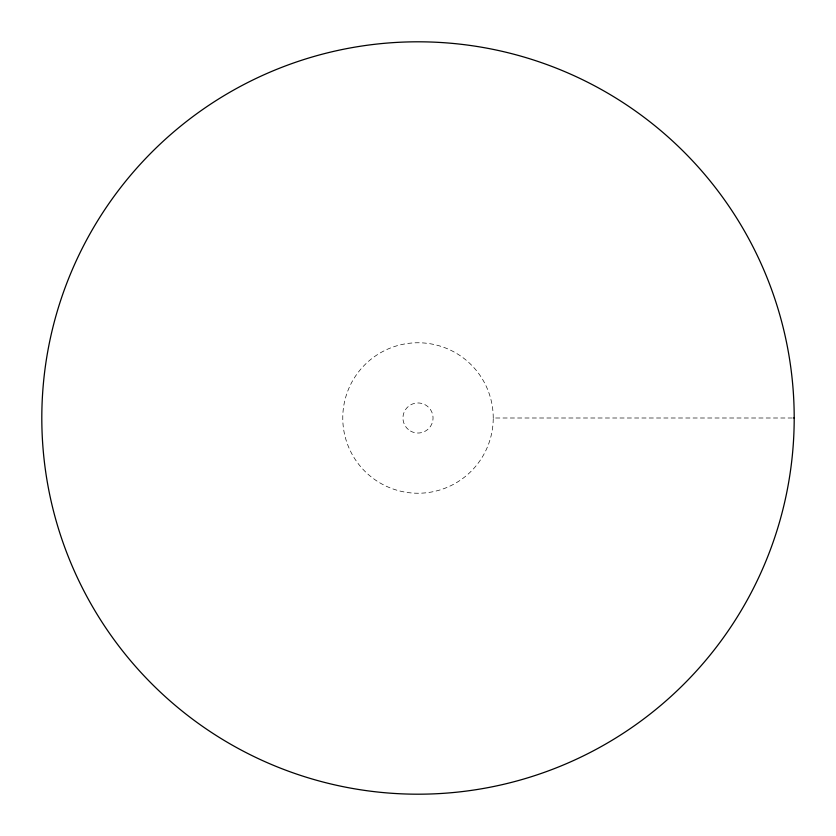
<?xml version="1.0" encoding="UTF-8"?>
<svg xmlns="http://www.w3.org/2000/svg" width="836" height="836" viewBox="0 0 836 836"><rect width="100%" height="100%" fill="white"/><g stroke="black" fill="none" stroke-linecap="round" stroke-linejoin="round"><path stroke-width="0.63" stroke-dasharray="4.18 3.13" d="M493.24 418A75.24 75.24 0 0 0 380.38 352.844A75.24 75.24 0 0 0 380.38 483.156A75.24 75.24 0 0 0 493.24 418L792.497 418M410.476 431.031A15.048 15.048 0 0 0 433.048 418A15.048 15.048 0 0 0 410.476 404.969A15.048 15.048 0 0 0 410.476 431.031"/><path stroke-width="1.25" d="M793.772 418L794.2 418A376.2 376.2 0 0 0 229.91 92.2A376.2 376.2 0 0 0 229.91 743.8A376.2 376.2 0 0 0 794.2 418"/></g></svg>
